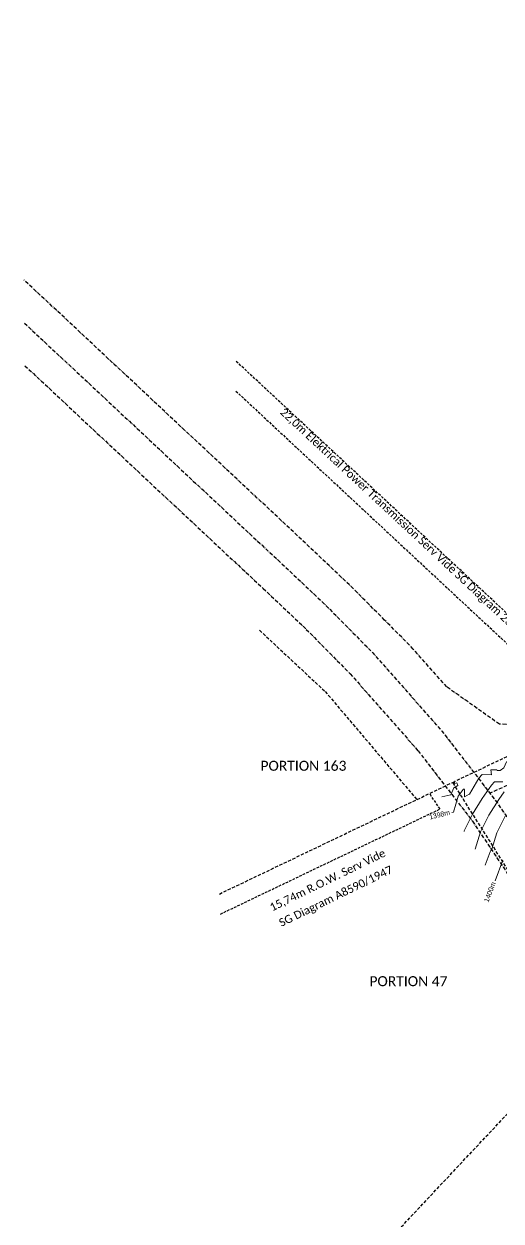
# Model space of a CAD drawing. Header units: metres. Extents: x 5688 to 19740, y -52 to 3406.
# Drawn here: x 5688 to 6165, y 2206 to 3403 of the extents above; entities that cross this region are included whole.
import ezdxf
from ezdxf.enums import TextEntityAlignment as Align

# ---------------------------------------------------------------- set-up
doc = ezdxf.new("R2010")
doc.units = ezdxf.units.M
for name, pattern in [('ACAD_ISO10W100', [18, 12, -3, 0, -3]), ('DASHED', [19.05, 12.7, -6.35]), ('HIDDEN', [9.525, 6.35, -3.175])]:
    doc.linetypes.add(name, pattern=pattern)
for name, color, linetype in [('CENTRELINES', 7, 'Continuous'), ('Contours', 7, 'Continuous'), ('ERFNOMMER', 7, 'Continuous'), ('LINES', 7, 'Continuous'), ('PWV_RESERVES', 7, 'Continuous'), ('SERV', 7, 'Continuous')]:
    doc.layers.add(name, color=color, linetype=linetype)
doc.styles.add('CALIBRII', font='calibri.ttf')
doc.styles.add('MM-STANDARD', font='', dxfattribs={"height": 1})
doc.styles.get('MM-STANDARD').set_extended_font_data('MM-STANDARD')

# ---------------------------------------------------------------- blocks, each defined once
blk = doc.blocks.new('CONTOURS-CG')
at = {"layer": 'Contours', "color": 253, "lineweight": 9, "true_color": 0xa1a3a5}
for points, elevation in [([(29943.2, 1413.4), (29943.2, 1413.4), (29943.4, 1414.1), (29943.4, 1414.1), (29951.5, 1430.9), (29961.4, 1446.6), (29970.7, 1459.9), (29973.5, 1463.3), (29982, 1463.1)], 1398.5), ([(29954.4, 1395.8), (29954.4, 1395.8), (29959.6, 1413.2), (29967.9, 1429.9), (29978, 1445.5), (29983.4, 1453.1)], 1399), ([(29964.4, 1379.9), (29969.4, 1393.3), (29969.8, 1394.5), (29970.9, 1395.9), (29970.9, 1395.9), (29975.8, 1412.2), (29984.2, 1428.8)], 1399.5), ([(29974.3, 1364.3), (29982, 1384.9)], 1400), ([(29930.9, 1432.5), (29932.6, 1432.9), (29932.6, 1432.9), (29937.3, 1448.9), (29942.2, 1455.4), (29943.3, 1456), (29943.6, 1455.1), (29943.6, 1448.1), (29948.4, 1450.7), (29948.5, 1450.7), (29958, 1466.8), (29961.2, 1470.5), (29970.7, 1470.3), (29970, 1475), (29975.5, 1475.1), (29976.7, 1474.6), (29979.3, 1474.5), (29983, 1477.3), (29985.6, 1483.2), (29985.6, 1483.3), (30001.2, 1489.2), (30003.1, 1491.2), (30004.5, 1494.4)], 1398), ([(29921, 1448), (29929.8, 1450.1), (29929.8, 1450.2), (29932.9, 1457.3), (29936.9, 1459.5), (29936.1, 1462.2), (29933.6, 1461.4), (29933.6, 1461.4), (29933.8, 1464.1)], 1397.5)]:
    blk.add_lwpolyline(points, dxfattribs=dict(at, elevation=elevation))
at = {"layer": 'Contours', "color": 253, "true_color": 0xa1a3a5, "style": 'MM-STANDARD', "width": 0.9}
for s, rotation, p in [('1398m', 13.7568, (29918.7, 1430.3, 1397.4)), ('1400m', 69.3026, (29968.9, 1353, 1400.8))]:
    blk.add_text(s, height=5, rotation=rotation, dxfattribs=at).set_placement(p, align=Align.MIDDLE)

msp = doc.modelspace()

# ---------------------------------------------------------------- linework, layer by layer
at = {"layer": 'CENTRELINES', "color": 251, "linetype": 'ACAD_ISO10W100', "ltscale": 0.3, "true_color": 0x636466, "flags": 128}
for points in [[(7110.417, 3383.203), (6936.911, 3174.974), (6790.571, 3012.814), (6715.209, 2946.058), (6635.427, 2884.274), (6532.868, 2823.648), (6482.325, 2793.152), (6402.764, 2748.851), (6153.842, 2633.863)], [(5688.805, 3103.893), (5948.409, 2861.028), (5991.976, 2819.703), (6036.694, 2774.403), (6105.899, 2695.952), (6161.525, 2623.912), (6196.729, 2571.239), (6229.17, 2521.008), (6802.209, 1622.221), (6978.978, 1344.418), (7091.058, 1161.872), (7184.897, 989.621), (7296.815, 773.514), (7348.564, 673.441), (7490.381, 399.383)]]:
    msp.add_lwpolyline(points, dxfattribs=at)
at = {"layer": 'LINES', "color": 251, "linetype": 'HIDDEN', "ltscale": 0.5, "true_color": 0x636466}
for p, q in [((5923.654, 2796.895), (5989.278, 2735.587)), ((5989.278, 2735.587), (6080.83, 2627.58)), ((5883.506, 2533.192), (6116.599, 2644.804)), ((6058.619, 2193.382), (6263.664, 2411.968))]:
    msp.add_line(p, q, dxfattribs=at)
msp.add_lwpolyline([(7024.666, 1328.899), (6956.098, 1317.693), (6578.933, 1912.828), (6116.599, 2644.804), (6784.004, 2963.686)], dxfattribs=at)
at = {"layer": 'PWV_RESERVES', "color": 251, "linetype": 'ACAD_ISO10W100', "ltscale": 0.3, "true_color": 0x636466}
for points in [[(7086.74, 3403.022), (6913.614, 3195.323), (6768.816, 3034.928), (6695.504, 2970.011), (6618.054, 2910.054), (6517.033, 2850.362), (6466.828, 2820.081), (6388.751, 2776.624), (6256.56, 2715.587), (6191.898, 2702.479), (6163.318, 2702.934), (6110.714, 2740.213), (6077.241, 2778.089), (6048.556, 2807.124), (6013.512, 2842.21), (5969.589, 2883.877), (5688.296, 3147.193)], [(5689.306, 3061.339), (5927.211, 2838.695), (5970.324, 2797.787), (6014.066, 2753.46), (6082.013, 2676.408), (6136.361, 2605.998), (6170.832, 2554.402), (6203.083, 2504.447), (6775.916, 1605.637), (6952.488, 1328.036), (7063.986, 1146.366), (7157.256, 975.09), (7266.569, 763.921), (7275.129, 703.82), (7292.696, 685.446), (7322.89, 654.971), (7455.093, 399.383)]]:
    msp.add_lwpolyline(points, dxfattribs=at)
at = {"layer": 'SERV', "color": 251, "linetype": 'DASHED', "ltscale": 0.2, "true_color": 0x636466}
for p, q in [((6247.861, 2741.819), (5900.345, 3065.777)), ((5900.063, 3035.962), (6229.815, 2728.564)), ((6103.968, 2618.23), (6093.53, 2633.655)), ((5884.577, 2513.181), (6103.968, 2618.23))]:
    msp.add_line(p, q, dxfattribs=at)

# ---------------------------------------------------------------- block references
at = {"layer": 'Contours', "color": 215, "linetype": 'Continuous', "true_color": 0xa953a0}
msp.add_blockref('CONTOURS-CG', (-23815.222, 1182.208), dxfattribs=at)

# ---------------------------------------------------------------- texts
at = {"layer": 'ERFNOMMER', "color": 251, "linetype": 'Continuous', "true_color": 0x636466, "style": 'CALIBRII'}
for s, p in [('PORTION 163', (5967.5, 2661.418)), ('PORTION 47', (6072.397, 2446.06))]:
    msp.add_text(s, height=10, dxfattribs=at).set_placement(p, align=Align.MIDDLE_CENTER)
at = {"layer": 'SERV', "color": 251, "linetype": 'Continuous', "true_color": 0x636466, "style": 'CALIBRII'}
msp.add_text('22,0m Elektrical Power Transmission Serv Vide SG Diagram 2336/2000', height=8, rotation=317, dxfattribs=at).set_placement((6076.373, 2895.546), align=Align.MIDDLE_CENTER)
for s, p in [('15,74m R.O.W. Serv Vide', (5936.215, 2515.736)), ('SG Diagram A8590/1947', (5945.487, 2500.282))]:
    msp.add_text(s, height=8, rotation=26, dxfattribs=at).set_placement(p)

doc.saveas('drawing.dxf')
